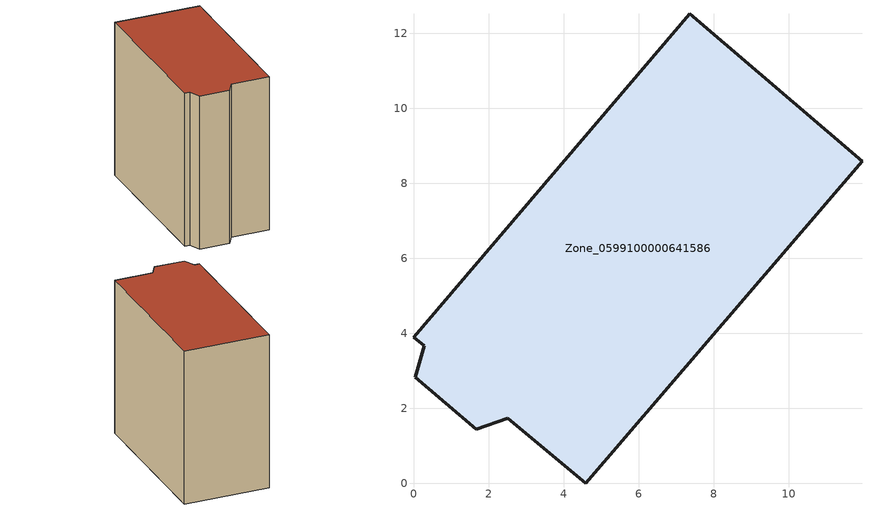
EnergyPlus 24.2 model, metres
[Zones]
Zone_0599100000641586
 floor ground (C_G): 0.05,2.83 0.28,3.67 0,3.89 7.36,12.52 11.96,8.59 4.59,0 2.51,1.73 1.67,1.44 z0
 wall outside (C_F): 0.28,3.67 0.05,2.83 1.67,1.44 2.51,1.73 4.59,0 11.96,8.59 7.36,12.52 0,3.89 0.28,3.67 z0:11.15
 roof outside (C_R): 7.36,12.52 0,3.89 0.28,3.67 0.05,2.83 1.67,1.44 2.51,1.73 4.59,0 11.96,8.59 z11.15
[BUILDING]
Pand.0599100000641586: North Axis=0; Terrain=City; Loads Convergence Tolerance Value=0.04; Temperature Convergence Tolerance Value=0.4; Solar Distribution=FullExterior; Maximum Number of Warmup Days=25; Minimum Number of Warmup Days=1
[Site:Location]
Rotterdam.The.Hague.AP_ZH_NLD Design_Conditions: Latitude=51.96; Longitude=4.45; Time Zone=1; Elevation=-4.5
[SITE:GROUNDTEMPERATURE:BUILDINGSURFACE]
18, 18, 18, 18, 18, 18, 18, 18, 18, 18, 18, 18
[MATERIAL] Thermal Absorptance=0.9; Solar Absorptance=0.7; Visible Absorptance=0.7
Name | Roughness | Thickness | Conductivity | Density | Specific Heat
G.TI.1946 | MediumSmooth | 0.15 | 1 | 540 | 1210
F.TI.1946 | Rough | 0.3 | 0.857143 | 1920 | 840
R.TI.1946 | MediumRough | 0.2 | 0.1 | 1500 | 1000
[CONSTRUCTION]
C_G: G.TI.1946
C_F: F.TI.1946
C_R: R.TI.1946
[ZONE]
Zone_0599100000641586: Type=1; Multiplier=1; Ceiling Height=Autocalculate; Volume=Autocalculate; Floor Area=autocalculate; Part of Total Floor Area=Yes
[ZONEINFILTRATION:DESIGNFLOWRATE]
Infil_Zone_0599100000641586: Zone or ZoneList or Space or SpaceList=Zone_0599100000641586; Schedule=AlwaysOn; Design Flow Rate Calculation Method=Flow/Area; Flow Rate per Floor Area=0.003; Constant Term Coefficient=1; Temperature Term Coefficient=0; Velocity Term Coefficient=0; Velocity Squared Term Coefficient=0
[HVACTEMPLATE:ZONE:IDEALLOADSAIRSYSTEM]
Zone_0599100000641586: Maximum Heating Supply Air Temperature=50; Minimum Cooling Supply Air Temperature=13; Maximum Heating Supply Air Humidity Ratio=0.0156; Minimum Cooling Supply Air Humidity Ratio=0.0077; Heating Limit=NoLimit; Cooling Limit=NoLimit; Dehumidification Control Type=ConstantSensibleHeatRatio; Cooling Sensible Heat Ratio=0.7; Dehumidification Setpoint=60; Humidification Control Type=None; Humidification Setpoint=30; Outdoor Air Method=None; Outdoor Air Flow Rate per Person=0.00944; Outdoor Air Flow Rate per Zone Floor Area=0; Outdoor Air Flow Rate per Zone=0; Demand Controlled Ventilation Type=None; Outdoor Air Economizer Type=NoEconomizer; Heat Recovery Type=None; Sensible Heat Recovery Effectiveness=0.7; Latent Heat Recovery Effectiveness=0.65
[ZONECONTROL:THERMOSTAT]
ThermostatControl_Zone_0599100000641586: Zone or ZoneList=Zone_0599100000641586; Control Type Schedule=DualSetpointControlType; Control 1=Thermostat_Zone_0599100000641586; Temperature Difference Between Cutout And Setpoint=0
[THERMOSTATSETPOINT:DUALSETPOINT]
Thermostat_Zone_0599100000641586: Heating Setpoint Temperature Schedule=HeatingSetpoint_Zone_0599100000641586; Cooling Setpoint Temperature Schedule=CoolingSetpoint_Zone_0599100000641586
[SCHEDULE:COMPACT]
HeatingSetpoint_Zone_0599100000641586: Through: 12/31, For: AllDays, Until: 24:00, 21
CoolingSetpoint_Zone_0599100000641586: Through: 12/31, For: AllDays, Until: 24:00, 24
DualSetpointControlType: Through: 12/31, For: AllDays, Until: 24:00, 4
AlwaysOn: Through: 12/31, For: AllDays, Until: 24:00, 1
